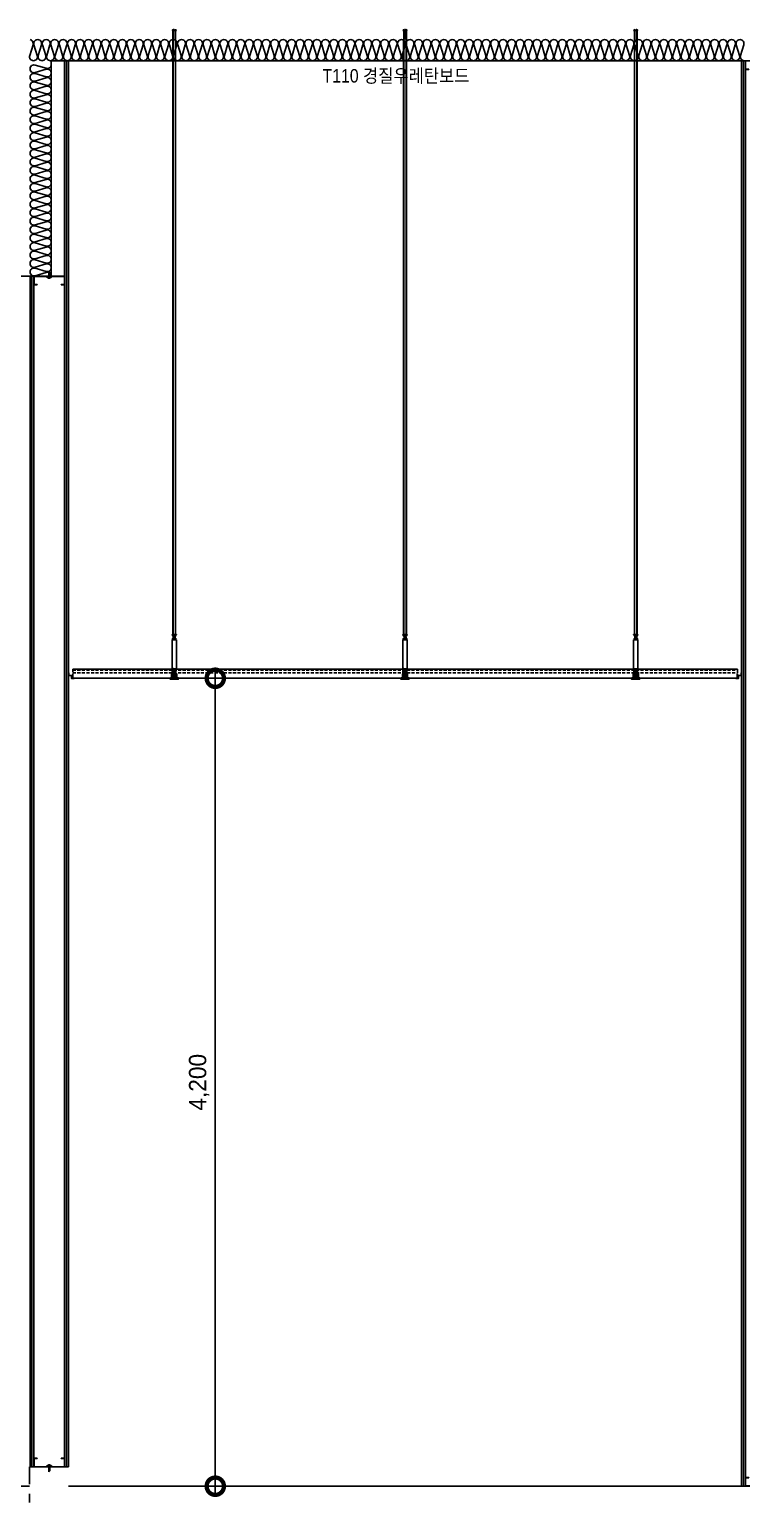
# Model space of a CAD drawing. Header units: millimetres. Extents: x 19868 to 801382, y -4805 to 85279.
# Drawn here: x 753785 to 757488, y 67094 to 74752 of the extents above; entities that cross this region are included whole.
import ezdxf
from ezdxf.enums import TextEntityAlignment as Align

# ---------------------------------------------------------------- set-up
doc = ezdxf.new("R2010")
doc.units = ezdxf.units.MM
doc.header["$LTSCALE"] = 250
for name, pattern in [('A2', [8, 2, -2, 2, -2]), ('CENTER', [50.8, 31.75, -6.35, 6.35, -6.35]), ('CENTER2', [28.575, 19.05, -3.175, 3.175, -3.175]), ('HID', [2.8, 1.8, -1]), ('HIDDEN', [9.525, 6.35, -3.175])]:
    doc.linetypes.add(name, pattern=pattern)
doc.layers.get('Defpoints').update_dxf_attribs({"color": 151})
for name, color, linetype in [('8입면선', 8, 'Continuous'), ('A-FIN', 6, 'Continuous'), ('A-WALL-D', 7, 'Continuous'), ('A-WP', 1, 'HID'), ('C-1', 252, 'Continuous'), ('C-HANGER', 8, 'Continuous'), ('C-HANGER-C', 8, 'Continuous'), ('C-sec', 252, 'Continuous'), ('C-STL4', 252, 'Continuous'), ('C-STL6', 8, 'Continuous'), ('C-T-BAR MAIN-', 252, 'Continuous'), ('C-삼성엔지니어링_CEILING', 252, 'Continuous'), ('C-압출', 252, 'Continuous'), ('GAGAM-DT', 7, 'Continuous'), ('ISL', 251, 'Continuous'), ('MO-S', 3, 'Continuous'), ('입면', 7, 'Continuous')]:
    doc.layers.add(name, color=color, linetype=linetype)
doc.layers.add('C-중심선', color=252, linetype='CENTER2', lineweight=20)
doc.layers.add('CK', color=221, linetype='Continuous', plot=False)
doc.layers.add('NOPLOT-단열', color=225, linetype='Continuous', plot=False)
doc.styles.add('Gdim', font='')
doc.styles.get('Gdim').set_extended_font_data('Dotum')
doc.dimstyles.new('Gdim50', dxfattribs={"dimscale": 30, "dimtxt": 3, "dimasz": 6, "dimexe": 1.5, "dimexo": 2, "dimgap": 1, "dimtad": 1, "dimdec": 0, "dimzin": 0, "dimdsep": 46, "dimlunit": 6, "dimtxsty": 'Gdim', "dimblk": 'DOTSMALL', "dimcen": 1.5, "dimdle": 1.5, "dimclrd": 256, "dimclre": 256, "dimclrt": 256, "dimazin": 0, "dimtfac": 1, "dimtdec": 0, "dimtix": 1, "dimtmove": 2, "dimatfit": 3, "dimldrblk": 'DOTSMALL', "dimfxl": 1.5, "dimtolj": 1, "dimtzin": 0, "dimlwd": -1, "dimlwe": -1, "dimarcsym": 1})

# ---------------------------------------------------------------- blocks, each defined once
blk = doc.blocks.new('usgh')
at = {"layer": 'C-STL4'}
blk.add_lwpolyline([(1763311, 329517), (1763311, 329599), (1763381, 329599), (1763381, 329517)], close=True, dxfattribs=at)
at = {"layer": 'C-압출', "color": 252, "linetype": 'Continuous', "lineweight": 40, "extrusion": (0, 0, -1)}
for p, q in [((1763325, 329522), (1763320, 329517)), ((1763325, 329599), (1763322, 329596)), ((1763322, 329596), (1763325, 329592)), ((1763325, 329592), (1763322, 329588)), ((1763322, 329588), (1763325, 329584)), ((1763325, 329584), (1763322, 329580)), ((1763322, 329580), (1763325, 329576)), ((1763325, 329576), (1763322, 329572)), ((1763322, 329572), (1763325, 329568)), ((1763325, 329568), (1763322, 329565)), ((1763322, 329565), (1763325, 329561)), ((1763325, 329561), (1763322, 329557)), ((1763322, 329557), (1763325, 329553)), ((1763325, 329553), (1763322, 329549)), ((1763322, 329549), (1763325, 329545)), ((1763325, 329545), (1763322, 329541)), ((1763322, 329541), (1763325, 329538)), ((1763325, 329538), (1763322, 329534)), ((1763322, 329534), (1763325, 329530)), ((1763325, 329530), (1763322, 329526)), ((1763322, 329526), (1763325, 329522)), ((1763363, 329517), (1763368, 329522)), ((1763364, 329596), (1763368, 329599)), ((1763368, 329592), (1763364, 329596)), ((1763364, 329588), (1763368, 329592)), ((1763368, 329584), (1763364, 329588)), ((1763364, 329580), (1763368, 329584)), ((1763368, 329576), (1763364, 329580)), ((1763364, 329572), (1763368, 329576)), ((1763368, 329568), (1763364, 329572)), ((1763364, 329565), (1763368, 329568)), ((1763368, 329561), (1763364, 329565)), ((1763364, 329557), (1763368, 329561)), ((1763368, 329553), (1763364, 329557)), ((1763364, 329549), (1763368, 329553)), ((1763368, 329545), (1763364, 329549)), ((1763364, 329541), (1763368, 329545)), ((1763368, 329538), (1763364, 329541)), ((1763364, 329534), (1763368, 329538)), ((1763368, 329530), (1763364, 329534)), ((1763364, 329526), (1763368, 329530)), ((1763368, 329522), (1763364, 329526))]:
    blk.add_line(p, q, dxfattribs=at)
at = {"layer": 'C-중심선'}
blk.add_line((1763346, 329623), (1763346, 329480), dxfattribs=at)
blk = doc.blocks.new('r6okghj')
at = {"layer": 'C-삼성엔지니어링_CEILING'}
for p, q in [((1770244, 316436), (1770234, 316431)), ((1770244, 316390), (1770234, 316396)), ((1770344, 316436), (1770244, 316436)), ((1770253, 316436), (1770264, 316431)), ((1770253, 316390), (1770264, 316396)), ((1770274, 316436), (1770264, 316431)), ((1770264, 316396), (1770264, 316431)), ((1770274, 316390), (1770264, 316396)), ((1770314, 316436), (1770324, 316431)), ((1770314, 316390), (1770324, 316396)), ((1770334, 316436), (1770324, 316431)), ((1770324, 316396), (1770324, 316431)), ((1770334, 316390), (1770324, 316396)), ((1770344, 316436), (1770354, 316431)), ((1770344, 316390), (1770354, 316396))]:
    blk.add_line(p, q, dxfattribs=at)
for points in [[(1770234, 316431), (1770234, 316396)], [(1770244, 316390), (1770344, 316390)], [(1770354, 316396), (1770354, 316431)]]:
    blk.add_lwpolyline(points, dxfattribs=at)
blk = doc.blocks.new('격자틀-1')
at = {"layer": 'C-HANGER'}
for p, q in [((-16.4, 230.4), (6.3, 230.4)), ((-16.4, 230.4), (-16.4, 228.9)), ((6.3, 230.4), (6.3, 228.9)), ((-16.4, 228.9), (6.3, 228.9))]:
    blk.add_line(p, q, dxfattribs=at)
at = {"layer": 'C-HANGER-C'}
for p, q in [((-16.1, 52.1), (-16.1, 202)), ((6, 202), (-16.1, 202)), ((6, 52.1), (6, 202)), ((6, 52.1), (-16.1, 52.1))]:
    blk.add_line(p, q, dxfattribs=at)
at = {"layer": 'C-STL6', "linetype": 'CENTER2', "ltscale": 20}
blk.add_line((-5, 52.7), (-5, -5), dxfattribs=at)
at = {"layer": 'C-T-BAR MAIN-'}
blk.add_lwpolyline([(-14.3, 41.1), (-14.3, 52.1), (4.2, 52.1), (4.2, 41.1), (2.2, 41.1), (2.2, 50.1), (-12.3, 50.1), (-12.3, 41.1), (-14.3, 41.1)], dxfattribs=at)
at = {"layer": 'C-삼성엔지니어링_CEILING'}
for p, q in [((-14, 202), (-14, 203.8)), ((-12.4, 210.8), (-13.9, 209.9)), ((-12.4, 203.8), (-13.9, 204.7)), ((2.3, 210.8), (-12.4, 210.8)), ((2.3, 203.8), (-12.4, 203.8)), ((-11.1, 210.8), (-9.5, 209.9)), ((-11.1, 203.8), (-9.5, 204.7)), ((-10.7, 220.3), (-2.2, 222)), ((-10.7, 220.3), (-9.9, 221.6)), ((-10.7, 218.1), (1, 220.5)), ((-10.7, 220.3), (-9.9, 219.4)), ((-10.7, 218.1), (-9.9, 219.4)), ((-10.7, 215.9), (1, 218.3)), ((-10.7, 218.1), (-9.9, 217.2)), ((-10.7, 215.9), (-9.9, 217.2)), ((-10.7, 213.7), (1, 216.1)), ((-10.7, 215.9), (-9.9, 215)), ((-10.7, 213.7), (-9.9, 215)), ((-10.7, 213.7), (-9.9, 212.8)), ((-10.4, 213.4), (-10.4, 210.8)), ((-10.3, 222), (-9.9, 221.6)), ((-9.9, 221.6), (-7.6, 222)), ((-9.9, 221.6), (-7.6, 222)), ((-9.9, 219.4), (-0.2, 221.3)), ((-9.9, 219.4), (-0.2, 221.3)), ((-9.9, 217.2), (-0.2, 219.1)), ((-9.9, 217.2), (-0.2, 219.1)), ((-9.9, 215), (-0.2, 216.9)), ((-9.9, 215), (-0.2, 216.9)), ((-9.9, 212.8), (-0.2, 214.7)), ((-9.9, 212.8), (-0.2, 214.7)), ((-8, 210.8), (-9.5, 209.9)), ((-9.5, 204.7), (-9.5, 209.9)), ((-8, 203.8), (-9.5, 204.7)), ((-2.1, 210.8), (-0.6, 209.9)), ((-2.1, 203.8), (-0.6, 204.7)), ((1, 210.8), (-0.6, 209.9)), ((-0.6, 204.7), (-0.6, 209.9)), ((1, 203.8), (-0.6, 204.7)), ((-0.2, 221.3), (0.4, 222)), ((-0.2, 221.3), (1, 220.5)), ((-0.2, 219.1), (1, 220.5)), ((-0.2, 219.1), (1, 218.3)), ((-0.2, 216.9), (1, 218.3)), ((-0.2, 216.9), (1, 216.1)), ((-0.2, 214.7), (1, 216.1)), ((0.3, 215.3), (0.3, 210.8)), ((0.3, 215.3), (0.3, 210.8)), ((2.3, 210.8), (3.8, 209.9)), ((2.3, 203.8), (3.8, 204.7)), ((3.9, 202), (3.9, 203.8))]:
    blk.add_line(p, q, dxfattribs=at)
for points in [[(3.9, 203.8), (-14, 203.8)], [(-13.9, 209.9), (-13.9, 204.7)], [(-12.4, 203.8), (2.3, 203.8)], [(3.8, 204.7), (3.8, 209.9)]]:
    blk.add_lwpolyline(points, dxfattribs=at)
at = {"layer": 'C-압출', "linetype": 'Continuous', "lineweight": 40, "extrusion": (0, 0, -1)}
for p, q in [((-25.1, 0.3), (-25.1, 2.2)), ((-24.8, 2.5), (-12.6, 2.5)), ((-10.1, 0), (-24.8, 0)), ((-12.3, 2.8), (-12.3, 28.3)), ((-10.1, 50), (-8.3, 50)), ((-9.8, 19.7), (-9.8, 18.9)), ((-9.8, 18.9), (-9.2, 18.3)), ((-9.2, 18.3), (-9.8, 17.6)), ((-9.8, 17.6), (-9.2, 17)), ((-9.2, 17), (-9.8, 16.4)), ((-9.8, 16.4), (-9.2, 15.8)), ((-9.2, 15.8), (-9.8, 15.1)), ((-9.8, 15.1), (-9.2, 14.5)), ((-9.2, 14.5), (-9.8, 13.9)), ((-9.8, 13.9), (-9.2, 13.2)), ((-9.2, 13.2), (-9.8, 12.6)), ((-9.8, 12.6), (-9.2, 12)), ((-9.2, 12), (-9.8, 11.4)), ((-9.8, 11.4), (-9.2, 10.8)), ((-9.2, 10.8), (-9.8, 10.1)), ((-9.8, 10.1), (-9.2, 9.5)), ((-9.2, 9.5), (-9.8, 8.9)), ((-9.8, 8.9), (-9.2, 8.2)), ((-9.2, 8.2), (-9.8, 7.6)), ((-9.8, 7.6), (-9.2, 7)), ((-9.2, 7), (-9.8, 6.4)), ((-9.8, 6.4), (-9.2, 5.8)), ((-9.2, 5.8), (-9.8, 5.1)), ((-9.8, 5.1), (-9.2, 4.5)), ((-9.2, 4.5), (-9.8, 3.9)), ((-9.8, 3.9), (-9.2, 3.2)), ((-9.2, 3.2), (-9.8, 2.6)), ((-9.8, 2.6), (-9.2, 2)), ((-9.2, 2), (-9.8, 1.4)), ((-9.8, 1.4), (-9.8, 0.6)), ((-9.8, 0.6), (-9.8, 0.3)), ((-0.6, 20), (-9.5, 20)), ((-8.1, 49.7), (-8.1, 49.5)), ((-2, 49), (-2, 49.7)), ((-1.7, 50), (0.1, 50)), ((-0.9, 17.6), (-0.3, 18.3)), ((-0.3, 17), (-0.9, 17.6)), ((-0.9, 16.4), (-0.3, 17)), ((-0.3, 15.8), (-0.9, 16.4)), ((-0.9, 15.1), (-0.3, 15.8)), ((-0.3, 14.5), (-0.9, 15.1)), ((-0.9, 13.9), (-0.3, 14.5)), ((-0.3, 13.2), (-0.9, 13.9)), ((-0.9, 12.6), (-0.3, 13.2)), ((-0.3, 12), (-0.9, 12.6)), ((-0.9, 11.4), (-0.3, 12)), ((-0.3, 10.8), (-0.9, 11.4)), ((-0.9, 10.1), (-0.3, 10.8)), ((-0.3, 9.5), (-0.9, 10.1)), ((-0.9, 8.9), (-0.3, 9.5)), ((-0.3, 8.2), (-0.9, 8.9)), ((-0.9, 7.6), (-0.3, 8.2)), ((-0.3, 7), (-0.9, 7.6)), ((-0.9, 6.4), (-0.3, 7)), ((-0.3, 5.8), (-0.9, 6.4)), ((-0.9, 5.1), (-0.3, 5.8)), ((-0.3, 4.5), (-0.9, 5.1)), ((-0.9, 3.9), (-0.3, 4.5)), ((-0.3, 3.2), (-0.9, 3.9)), ((-0.9, 2.6), (-0.3, 3.2)), ((-0.3, 2), (-0.9, 2.6)), ((-0.9, 1.4), (-0.3, 2)), ((-0.3, 0.8), (-0.9, 1.4)), ((-0.3, 18.3), (-0.3, 19.7)), ((-0.3, 0.3), (-0.3, 0.8)), ((14.7, 0), (0, 0)), ((2.2, 28.3), (2.2, 2.8)), ((2.5, 2.5), (14.7, 2.5)), ((14.9, 2.2), (14.9, 0.3))]:
    blk.add_line(p, q, dxfattribs=at)
at = {"layer": 'C-압출', "linetype": 'Continuous', "lineweight": 40}
for p, q in [((-12.3, 28.3), (-12.3, 49.7)), ((-12, 50), (-8.3, 50)), ((-9.3, 31.3), (-9.3, 44.7)), ((-9, 45), (-8.3, 45)), ((-9, 31), (-1.1, 31)), ((-8.1, 49.7), (-8.1, 45.3)), ((-2, 49.7), (-2, 45.3)), ((-1.7, 50), (1.9, 50)), ((-1.7, 45), (-1.1, 45)), ((-0.8, 31.3), (-0.8, 44.7)), ((2.2, 28.3), (2.2, 49.7))]:
    blk.add_line(p, q, dxfattribs=at)
at = {"layer": 'C-압출', "linetype": 'Continuous', "lineweight": 40, "extrusion": (0, 0, -1)}
for centre, start, end in [((24.8, 0.3), 270, 0), ((12.6, 2.8), 180, 270), ((10.1, 0.3), 180, 270), ((9.5, 19.7), 0, 90), ((8.3, 49.7), 90, 180), ((1.7, 49.7), 0, 90), ((0.6, 19.7), 90, 180), ((0, 0.3), 270, 0), ((-2.5, 2.8), 270, 0), ((-14.7, 2.2), 90, 180), ((-14.7, 0.3), 180, 270)]:
    blk.add_arc(centre, 0.3, start, end, dxfattribs=at)
at = {"layer": 'C-압출', "linetype": 'Continuous', "lineweight": 40}
for centre, start, end in [((-12, 49.7), 90, 180), ((-9, 44.7), 90, 180), ((-9, 31.3), 180, 270), ((-8.3, 49.7), 0, 90), ((-8.3, 45.3), 270, 0), ((-1.7, 45.3), 180, 270), ((-1.1, 44.7), 0, 90), ((-1.1, 31.3), 270, 0), ((1.9, 49.7), 0, 90)]:
    blk.add_arc(centre, 0.3, start, end, dxfattribs=at)
at = {"layer": 'C-압출'}
blk.add_arc((-1.7, 49.7), 0.3, 90, 180, dxfattribs=at)
at = {"layer": 'C-중심선', "linetype": 'CENTER', "lineweight": 5}
blk.add_line((-14.5, 25.5), (4.4, 25.5), dxfattribs=at)
at = {"layer": 'C-HANGER-C'}
for name, p, xscale, yscale, zscale in [('r6okghj', (-263370.1, -46847), 0.1487691112046762, 0.1487691112046762, 0.1487691112046762), ('usgh', (-176673.6, -32977.4), 0.1001893939418906, 0.1001893939418906, 0.1001893939418906)]:
    blk.add_blockref(name, p, dxfattribs=dict(at, xscale=xscale, yscale=yscale, zscale=zscale))
blk = doc.blocks.new('*U227')
at = {"layer": '8입면선', "color": 8}
for p, q in [((3316397.6, 471911.4), (3316397.6, 479321.4)), ((3316577.6, 471911.4), (3316577.6, 479321.4))]:
    blk.add_line(p, q, dxfattribs=at)
at = {"layer": 'A-WALL-D'}
for p, q in [((3316387.6, 479321.4), (3316387.6, 471911.4)), ((3316407.6, 479321.4), (3316387.6, 479321.4)), ((3316407.6, 471921.4), (3316407.6, 479321.4)), ((3316567.6, 471921.4), (3316567.6, 479321.4)), ((3316587.6, 479321.4), (3316567.6, 479321.4)), ((3316587.6, 479321.4), (3316587.6, 471911.4)), ((3316407.6, 471911.4), (3316387.6, 471911.4)), ((3316587.6, 471911.4), (3316567.6, 471911.4))]:
    blk.add_line(p, q, dxfattribs=at)
at = {"layer": 'CK', "linetype": 'Continuous'}
blk.add_line((3316472.9, 472011.4), (3316502.3, 472011.4), dxfattribs=at)
at = {"layer": 'GAGAM-DT', "color": 8}
for p, q in [((3316492.7, 479315.6), (3316482.8, 479315.6)), ((3316482.8, 479315.6), (3316482.8, 479312.1)), ((3316491.2, 479310.6), (3316484.3, 479310.6)), ((3316485.3, 479315.6), (3316485.3, 479347)), ((3316490.3, 479341.5), (3316485.3, 479347)), ((3316485.3, 479315.6), (3316485.3, 479310.6)), ((3316490.3, 479315.6), (3316490.3, 479341.5)), ((3316490.3, 479315.6), (3316490.3, 479310.6)), ((3316492.7, 479315.6), (3316492.7, 479312.1)), ((3316482.8, 471917.3), (3316482.8, 471920.7)), ((3316492.7, 471917.3), (3316482.8, 471917.3)), ((3316491.2, 471922.3), (3316484.3, 471922.3)), ((3316485.3, 471917.3), (3316485.3, 471922.3)), ((3316485.3, 471917.3), (3316485.3, 471885.8)), ((3316490.3, 471891.3), (3316485.3, 471885.8)), ((3316490.3, 471917.3), (3316490.3, 471922.3)), ((3316490.3, 471917.3), (3316490.3, 471891.3)), ((3316492.7, 471917.3), (3316492.7, 471920.7))]:
    blk.add_line(p, q, dxfattribs=at)
for centre, start, end in [((3316484.3, 479312.1), 180, 270), ((3316491.2, 479312.1), 270, 0), ((3316484.3, 471920.7), 90, 180), ((3316491.2, 471920.7), 0, 90)]:
    blk.add_arc(centre, 1.51, start, end, dxfattribs=at)
at = {"layer": '입면', "color": 6}
for p, q in [((3316407.6, 479276.4), (3316407.6, 479321.4)), ((3316407.6, 479321.4), (3316472.9, 479321.4)), ((3316472.4, 479320.2), (3316408.8, 479320.2)), ((3316408.8, 479320.2), (3316408.8, 479277.6)), ((3316477.4, 479314.4), (3316472.4, 479320.2)), ((3316472.9, 479321.4), (3316477.9, 479315.6)), ((3316497.8, 479314.4), (3316477.4, 479314.4)), ((3316477.9, 479315.6), (3316497.3, 479315.6)), ((3316497.3, 479315.6), (3316502.3, 479321.4)), ((3316502.8, 479320.2), (3316497.8, 479314.4)), ((3316502.3, 479321.4), (3316567.6, 479321.4)), ((3316566.4, 479320.2), (3316502.8, 479320.2)), ((3316566.4, 479277.6), (3316566.4, 479320.2)), ((3316567.6, 479321.4), (3316567.6, 479276.4)), ((3316425.4, 479276.4), (3316407.6, 479276.4)), ((3316408.8, 479277.6), (3316425.4, 479277.6)), ((3316425.4, 479277.6), (3316425.4, 479276.4)), ((3316549.8, 479276.4), (3316549.8, 479277.6)), ((3316549.8, 479277.6), (3316566.4, 479277.6)), ((3316567.6, 479276.4), (3316549.8, 479276.4)), ((3316425.4, 471956.4), (3316407.6, 471956.4)), ((3316407.6, 471956.4), (3316407.6, 471911.4)), ((3316408.8, 471912.6), (3316408.8, 471955.2)), ((3316408.8, 471955.2), (3316425.4, 471955.2)), ((3316425.4, 471955.2), (3316425.4, 471956.4)), ((3316567.6, 471956.4), (3316549.8, 471956.4)), ((3316549.8, 471956.4), (3316549.8, 471955.2)), ((3316549.8, 471955.2), (3316566.4, 471955.2)), ((3316566.4, 471955.2), (3316566.4, 471912.6)), ((3316567.6, 471911.4), (3316567.6, 471956.4)), ((3316407.6, 471911.4), (3316472.9, 471911.4)), ((3316472.4, 471912.6), (3316408.8, 471912.6)), ((3316477.4, 471918.5), (3316472.4, 471912.6)), ((3316472.9, 471911.4), (3316477.9, 471917.3)), ((3316497.8, 471918.5), (3316477.4, 471918.5)), ((3316477.9, 471917.3), (3316497.3, 471917.3)), ((3316497.3, 471917.3), (3316502.3, 471911.4)), ((3316502.8, 471912.6), (3316497.8, 471918.5)), ((3316502.3, 471911.4), (3316567.6, 471911.4)), ((3316566.4, 471912.6), (3316502.8, 471912.6))]:
    blk.add_line(p, q, dxfattribs=at)
blk = doc.blocks.new('_DotSmall')
at = {"color": 0, "linetype": 'ByBlock', "const_width": 0.5}
blk.add_lwpolyline([(-0.0625, 0, 1), (0.0625, 0, 1)], format="xyb", close=True, dxfattribs=at)
blk = doc.blocks.new('*D173')
at = {"layer": 'CK', "transparency": 16777216}
for p, q in [((754378.9, 71378.9), (754796.6, 71378.9)), ((754751.6, 67133.9), (754751.6, 71423.9)), ((754378.9, 67178.9), (754796.6, 67178.9))]:
    blk.add_line(p, q, dxfattribs=at)
at = {"layer": 'Defpoints', "color": 0, "transparency": 16777216}
for p in [(754318.9, 71378.9), (754751.6, 71378.9), (754318.9, 67178.9)]:
    blk.add_point(p, dxfattribs=at)
at = {"layer": 'CK', "transparency": 16777216, "xscale": 180, "yscale": 180, "zscale": 180}
for p, rotation in [((754751.6, 71378.9), 90), ((754751.6, 67178.9), 270)]:
    blk.add_blockref('_DotSmall', p, dxfattribs=dict(at, rotation=rotation))
at = {"layer": 'CK', "transparency": 16777216, "insert": (754667.9, 69278.9), "char_height": 90, "attachment_point": 5, "rotation": 90, "style": 'Gdim'}
blk.add_mtext('\\A1;4,200', dxfattribs=at)

msp = doc.modelspace()

# ---------------------------------------------------------------- linework, layer by layer
at = {"layer": '8입면선', "color": 8}
for p, q in [((753978.2, 67278.9), (753978.2, 74588.9)), ((753798.2, 67278.9), (753798.2, 73468.9))]:
    msp.add_line(p, q, dxfattribs=at)
at = {"layer": 'A-FIN'}
for p, q in [((748741.2, 67178.9), (753785.2, 67178.9)), ((753988.2, 67178.9), (784788.2, 67178.9))]:
    msp.add_line(p, q, dxfattribs=at)
at = {"layer": 'A-WALL-D'}
for p, q in [((753968.2, 67288.9), (753968.2, 74588.9)), ((753988.2, 74588.9), (753968.2, 74588.9)), ((753988.2, 74588.9), (753988.2, 67278.9)), ((753788.2, 73468.9), (753788.2, 67278.9)), ((753808.2, 73468.9), (753788.2, 73468.9)), ((753808.2, 67288.9), (753808.2, 73468.9)), ((753808.2, 67278.9), (753788.2, 67278.9)), ((753988.2, 67278.9), (753968.2, 67278.9))]:
    msp.add_line(p, q, dxfattribs=at)
at = {"layer": 'A-WP', "linetype": 'HID', "ltscale": 0.2}
msp.add_lwpolyline([(753788.2, 67278.9), (753785.2, 67278.9), (753785.2, 67094.1)], dxfattribs=at)
at = {"layer": 'C-1', "linetype": 'A2'}
for p, q in [((754529.6, 74746.1), (754528.5, 74748.9)), ((754534.7, 74751.2), (754529, 74750)), ((754533.4, 74741.7), (754529.1, 74751.5)), ((754529.6, 74746.1), (754530.5, 74746.4)), ((754530.3, 74744.4), (754531.1, 74744.7)), ((754531.3, 74741.7), (754530.3, 74744.4)), ((754531.1, 74744.7), (754530.5, 74746.4)), ((754531.3, 74698.9), (754531.3, 74741.7)), ((754533.4, 74698.9), (754533.4, 74741.7)), ((754538.2, 74742.5), (754535.6, 74750.7)), ((754538.2, 74742.5), (754540.8, 74750.7)), ((754547.4, 74750), (754541.8, 74751.2)), ((754543.1, 74741.7), (754547.3, 74751.5)), ((754543.1, 74741.7), (754543.1, 74698.9)), ((754545.1, 74741.7), (754546.2, 74744.4)), ((754545.1, 74741.7), (754545.1, 74698.9)), ((754545.3, 74744.7), (754545.9, 74746.4)), ((754546.2, 74744.4), (754545.3, 74744.7)), ((754546.8, 74746.1), (754545.9, 74746.4)), ((754546.8, 74746.1), (754548, 74748.9)), ((755729.6, 74746.1), (755728.5, 74748.9)), ((755734.7, 74751.2), (755729, 74750)), ((755733.4, 74741.7), (755729.1, 74751.5)), ((755729.6, 74746.1), (755730.5, 74746.4)), ((755730.3, 74744.4), (755731.1, 74744.7)), ((755731.3, 74741.7), (755730.3, 74744.4)), ((755731.1, 74744.7), (755730.5, 74746.4)), ((755731.3, 74698.9), (755731.3, 74741.7)), ((755733.4, 74698.9), (755733.4, 74741.7)), ((755738.2, 74742.5), (755735.6, 74750.7)), ((755738.2, 74742.5), (755740.8, 74750.7)), ((755747.4, 74750), (755741.8, 74751.2)), ((755743.1, 74741.7), (755747.3, 74751.5)), ((755743.1, 74741.7), (755743.1, 74698.9)), ((755745.1, 74741.7), (755746.2, 74744.4)), ((755745.1, 74741.7), (755745.1, 74698.9)), ((755745.3, 74744.7), (755745.9, 74746.4)), ((755746.2, 74744.4), (755745.3, 74744.7)), ((755746.8, 74746.1), (755745.9, 74746.4)), ((755746.8, 74746.1), (755748, 74748.9)), ((756929.6, 74746.1), (756928.5, 74748.9)), ((756934.7, 74751.2), (756929, 74750)), ((756933.4, 74741.7), (756929.1, 74751.5)), ((756929.6, 74746.1), (756930.5, 74746.4)), ((756930.3, 74744.4), (756931.1, 74744.7)), ((756931.3, 74741.7), (756930.3, 74744.4)), ((756931.1, 74744.7), (756930.5, 74746.4)), ((756931.3, 74698.9), (756931.3, 74741.7)), ((756933.4, 74698.9), (756933.4, 74741.7)), ((756938.2, 74742.5), (756935.6, 74750.7)), ((756938.2, 74742.5), (756940.8, 74750.7)), ((756947.4, 74750), (756941.8, 74751.2)), ((756943.1, 74741.7), (756947.3, 74751.5)), ((756943.1, 74741.7), (756943.1, 74698.9)), ((756945.1, 74741.7), (756946.2, 74744.4)), ((756945.1, 74741.7), (756945.1, 74698.9)), ((756945.3, 74744.7), (756945.9, 74746.4)), ((756946.2, 74744.4), (756945.3, 74744.7)), ((756946.8, 74746.1), (756945.9, 74746.4)), ((756946.8, 74746.1), (756948, 74748.9))]:
    msp.add_line(p, q, dxfattribs=at)
for centre, start, end in [((754529.2, 74749.2), 102.52881, 201.80141), ((754534.8, 74750.4), 17.65012, 102.52881), ((754541.6, 74750.4), 77.47119, 162.34988), ((754547.2, 74749.2), 338.19859, 77.47119), ((755729.2, 74749.2), 102.52881, 201.80141), ((755734.8, 74750.4), 17.65012, 102.52881), ((755741.6, 74750.4), 77.47119, 162.34988), ((755747.2, 74749.2), 338.19859, 77.47119), ((756929.2, 74749.2), 102.52881, 201.80141), ((756934.8, 74750.4), 17.65012, 102.52881), ((756941.6, 74750.4), 77.47119, 162.34988), ((756947.2, 74749.2), 338.19859, 77.47119)]:
    msp.add_arc(centre, 0.808, start, end, dxfattribs=at)
at = {"layer": 'C-HANGER'}
for p, q in [((754531.1, 71606.9), (754531.1, 74698.9)), ((754532, 71606.9), (754532, 74698.9)), ((754544.5, 71606.9), (754544.5, 74698.9)), ((754545.4, 71606.9), (754545.4, 74698.9)), ((755731.1, 71606.9), (755731.1, 74698.9)), ((755732, 71606.9), (755732, 74698.9)), ((755744.5, 71606.9), (755744.5, 74698.9)), ((755745.4, 71606.9), (755745.4, 74698.9)), ((756931.1, 71606.9), (756931.1, 74698.9)), ((756932, 71606.9), (756932, 74698.9)), ((756944.5, 71606.9), (756944.5, 74698.9)), ((756945.4, 71606.9), (756945.4, 74698.9))]:
    msp.add_line(p, q, dxfattribs=at)
at = {"layer": 'C-sec'}
for points in [[(754011.1, 71379.7), (754524.3, 71379.7, 0.361786), (754524.5, 71380), (754524.5, 71401.7), (754525.2, 71401.7), (754525.2, 71379.2, -0.414214), (754524.9, 71378.9), (754010.5, 71378.9, -0.414214), (754010.2, 71379.2), (754010.2, 71401.7), (754010.9, 71401.7), (754010.9, 71380, 0.414214), (754011.2, 71379.7)], [(754552.2, 71379.7), (755724.3, 71379.7, 0.361786), (755724.5, 71380), (755724.5, 71401.7), (755725.2, 71401.7), (755725.2, 71379.2, -0.414214), (755724.9, 71378.9), (754551.5, 71378.9, -0.414214), (754551.2, 71379.2), (754551.2, 71401.7), (754551.9, 71401.7), (754551.9, 71380, 0.414214), (754552.2, 71379.7)], [(755752.2, 71379.7), (756924.3, 71379.7, 0.361786), (756924.5, 71380), (756924.5, 71401.7), (756925.2, 71401.7), (756925.2, 71379.2, -0.414214), (756924.9, 71378.9), (755751.5, 71378.9, -0.414214), (755751.2, 71379.2), (755751.2, 71401.7), (755751.9, 71401.7), (755751.9, 71380, 0.414214), (755752.2, 71379.7)], [(756952.2, 71379.7), (757465.4, 71379.7, 0.361786), (757465.6, 71380), (757465.6, 71401.7), (757466.3, 71401.7), (757466.3, 71379.2, -0.414214), (757466, 71378.9), (756951.5, 71378.9, -0.414214), (756951.2, 71379.2), (756951.2, 71401.7), (756951.9, 71401.7), (756951.9, 71380, 0.414214), (756952.2, 71379.7)]]:
    msp.add_lwpolyline(points, format="xyb", dxfattribs=at)
at = {"layer": 'C-STL6'}
for p, q in [((754010.2, 71426.4), (757466.3, 71426.4)), ((757466.3, 71426.4), (757466.3, 71407.5))]:
    msp.add_line(p, q, dxfattribs=at)
at = {"layer": 'C-STL6', "linetype": 'HIDDEN', "ltscale": 0.01}
for p, q in [((754010.2, 71426.4), (754010.2, 71407.5)), ((754010.2, 71421.5), (757466.3, 71421.5)), ((754010.2, 71407.5), (757466.3, 71407.5))]:
    msp.add_line(p, q, dxfattribs=at)
at = {"layer": 'CK', "linetype": 'Continuous'}
msp.add_line((753873.5, 67278.9), (753902.9, 67278.9), dxfattribs=at)
at = {"layer": 'GAGAM-DT', "color": 8}
for p, q in [((753893.3, 73463.1), (753883.4, 73463.1)), ((753883.4, 73463.1), (753883.4, 73459.6)), ((753891.8, 73458.1), (753884.9, 73458.1)), ((753885.9, 73463.1), (753885.9, 73494.5)), ((753890.9, 73489), (753885.9, 73494.5)), ((753885.9, 73463.1), (753885.9, 73458.1)), ((753890.9, 73463.1), (753890.9, 73489)), ((753890.9, 73463.1), (753890.9, 73458.1)), ((753893.3, 73463.1), (753893.3, 73459.6)), ((753883.4, 67284.8), (753883.4, 67288.2)), ((753893.3, 67284.8), (753883.4, 67284.8)), ((753891.8, 67289.8), (753884.9, 67289.8)), ((753885.9, 67284.8), (753885.9, 67289.8)), ((753885.9, 67284.8), (753885.9, 67253.3)), ((753890.9, 67258.9), (753885.9, 67253.3)), ((753890.9, 67284.8), (753890.9, 67289.8)), ((753890.9, 67284.8), (753890.9, 67258.9)), ((753893.3, 67284.8), (753893.3, 67288.2))]:
    msp.add_line(p, q, dxfattribs=at)
for centre, start, end in [((753884.9, 73459.6), 180, 270), ((753891.8, 73459.6), 270, 0), ((753884.9, 67288.2), 90, 180), ((753891.8, 67288.2), 0, 90)]:
    msp.add_arc(centre, 1.51, start, end, dxfattribs=at)
at = {"layer": 'ISL'}
for points in [[(753788.2, 74698.5, -0.44842), (753803.7, 74672.3), (753786.8, 74615.6, 0.509267), (753806.2, 74588.9, 0.509267), (753825.7, 74615.6), (753808.8, 74672.3, -1.372593), (753847.7, 74672.3), (753830.8, 74615.6, 0.509267), (753850.2, 74588.9, 0.509267), (753869.7, 74615.6), (753852.8, 74672.3, -1.372593), (753891.7, 74672.3), (753874.8, 74615.6, 0.509267), (753894.2, 74588.9, 0.509267), (753913.7, 74615.6), (753896.8, 74672.3, -1.372593), (753935.7, 74672.3), (753918.8, 74615.6, 0.509267), (753938.2, 74588.9, 0.509267), (753957.7, 74615.6), (753940.8, 74672.3, -1.372593), (753979.7, 74672.3), (753962.8, 74615.6, 0.509267), (753982.2, 74588.9, 0.509267), (754001.7, 74615.6), (753984.8, 74672.3, -1.372593), (754023.7, 74672.3), (754006.8, 74615.6, 0.509267), (754026.2, 74588.9, 0.509267), (754045.7, 74615.6), (754028.8, 74672.3, -1.372593), (754067.7, 74672.3), (754050.8, 74615.6, 0.509267), (754070.2, 74588.9, 0.509267), (754089.7, 74615.6), (754072.8, 74672.3, -1.372593), (754111.7, 74672.3), (754094.8, 74615.6, 0.509267), (754114.2, 74588.9, 0.509267), (754133.7, 74615.6), (754116.8, 74672.3, -1.372593), (754155.7, 74672.3), (754138.8, 74615.6, 0.509267), (754158.2, 74588.9, 0.509267), (754177.7, 74615.6), (754160.8, 74672.3, -1.372593), (754199.7, 74672.3), (754182.8, 74615.6, 0.509267), (754202.2, 74588.9, 0.509267), (754221.7, 74615.6), (754204.8, 74672.3, -1.372593), (754243.7, 74672.3), (754226.8, 74615.6, 0.509267), (754246.2, 74588.9, 0.509267), (754265.7, 74615.6), (754248.8, 74672.3, -1.372593), (754287.7, 74672.3), (754270.8, 74615.6, 0.509267), (754290.2, 74588.9, 0.509267), (754309.7, 74615.6), (754292.8, 74672.3, -1.372593), (754331.7, 74672.3), (754314.8, 74615.6, 0.509267), (754334.2, 74588.9, 0.509267), (754353.7, 74615.6), (754336.8, 74672.3, -1.372593), (754375.7, 74672.3), (754358.8, 74615.6, 0.509267), (754378.2, 74588.9, 0.509267), (754397.7, 74615.6), (754380.8, 74672.3, -1.372593), (754419.7, 74672.3), (754402.8, 74615.6, 0.509267), (754422.2, 74588.9, 0.509267), (754441.7, 74615.6), (754424.8, 74672.3, -1.372593), (754463.7, 74672.3), (754446.8, 74615.6, 0.509267), (754466.2, 74588.9, 0.509267), (754485.7, 74615.6), (754468.8, 74672.3, -1.372593), (754507.7, 74672.3), (754490.8, 74615.6, 0.509267), (754510.2, 74588.9, 0.509267), (754529.7, 74615.6), (754512.8, 74672.3, -1.372593), (754551.7, 74672.3), (754534.8, 74615.6, 0.509267), (754554.2, 74588.9, 0.509267), (754573.7, 74615.6), (754556.8, 74672.3, -1.372593), (754595.7, 74672.3), (754578.8, 74615.6, 0.509267), (754598.2, 74588.9, 0.509267), (754617.7, 74615.6), (754600.8, 74672.3, -1.372593), (754639.7, 74672.3), (754622.8, 74615.6, 0.509267), (754642.2, 74588.9, 0.509267), (754661.7, 74615.6), (754644.8, 74672.3, -1.372593), (754683.7, 74672.3), (754666.8, 74615.6, 0.509267), (754686.2, 74588.9, 0.509267), (754705.7, 74615.6), (754688.8, 74672.3, -1.372593), (754727.7, 74672.3), (754710.8, 74615.6, 0.509267), (754730.2, 74588.9, 0.509267), (754749.7, 74615.6), (754732.8, 74672.3, -1.372593), (754771.7, 74672.3), (754754.8, 74615.6, 0.509267), (754774.2, 74588.9, 0.509267), (754793.7, 74615.6), (754776.8, 74672.3, -1.372593), (754815.7, 74672.3), (754798.8, 74615.6, 0.509267), (754818.2, 74588.9, 0.509267), (754837.7, 74615.6), (754820.8, 74672.3, -1.372593), (754859.7, 74672.3), (754842.8, 74615.6, 0.509267), (754862.2, 74588.9, 0.509267), (754881.7, 74615.6), (754864.8, 74672.3, -1.372593), (754903.7, 74672.3), (754886.8, 74615.6, 0.509267), (754906.2, 74588.9, 0.509267), (754925.7, 74615.6), (754908.8, 74672.3, -1.372593), (754947.7, 74672.3), (754930.8, 74615.6, 0.509267), (754950.2, 74588.9, 0.509267), (754969.7, 74615.6), (754952.8, 74672.3, -1.372593), (754991.7, 74672.3), (754974.8, 74615.6, 0.509267), (754994.2, 74588.9, 0.509267), (755013.7, 74615.6), (754996.8, 74672.3, -1.372593), (755035.7, 74672.3), (755018.8, 74615.6, 0.509267), (755038.2, 74588.9, 0.509267), (755057.7, 74615.6), (755040.8, 74672.3, -1.372593), (755079.7, 74672.3), (755062.8, 74615.6, 0.509267), (755082.2, 74588.9, 0.509267), (755101.7, 74615.6), (755084.8, 74672.3, -1.372593), (755123.7, 74672.3), (755106.8, 74615.6, 0.509267), (755126.2, 74588.9, 0.509267), (755145.7, 74615.6), (755128.8, 74672.3, -1.372593), (755167.7, 74672.3), (755150.8, 74615.6, 0.509267), (755170.2, 74588.9, 0.509267), (755189.7, 74615.6), (755172.8, 74672.3, -1.372593), (755211.7, 74672.3), (755194.8, 74615.6, 0.509267), (755214.2, 74588.9, 0.509267), (755233.7, 74615.6), (755216.8, 74672.3, -1.372593), (755255.7, 74672.3), (755238.8, 74615.6, 0.509267), (755258.2, 74588.9, 0.509267), (755277.7, 74615.6), (755260.8, 74672.3, -1.372593), (755299.7, 74672.3), (755282.8, 74615.6, 0.509267), (755302.2, 74588.9, 0.509267), (755321.7, 74615.6), (755304.8, 74672.3, -1.372593), (755343.7, 74672.3), (755326.8, 74615.6, 0.509267), (755346.2, 74588.9, 0.509267), (755365.7, 74615.6), (755348.8, 74672.3, -1.372593), (755387.7, 74672.3), (755370.8, 74615.6, 0.509267), (755390.2, 74588.9, 0.509267), (755409.7, 74615.6), (755392.8, 74672.3, -1.372593), (755431.7, 74672.3), (755414.8, 74615.6, 0.509267), (755434.2, 74588.9, 0.509267), (755453.7, 74615.6), (755436.8, 74672.3, -1.372593), (755475.7, 74672.3), (755458.8, 74615.6, 0.509267), (755478.2, 74588.9, 0.509267), (755497.7, 74615.6), (755480.8, 74672.3, -1.372593), (755519.7, 74672.3), (755502.8, 74615.6, 0.509267), (755522.2, 74588.9, 0.509267), (755541.7, 74615.6), (755524.8, 74672.3, -1.372593), (755563.7, 74672.3), (755546.8, 74615.6, 0.509267), (755566.2, 74588.9, 0.509267), (755585.7, 74615.6), (755568.8, 74672.3, -1.372593), (755607.7, 74672.3), (755590.8, 74615.6, 0.509267), (755610.2, 74588.9, 0.509267), (755629.7, 74615.6), (755612.8, 74672.3, -1.372593), (755651.7, 74672.3), (755634.8, 74615.6, 0.509267), (755654.2, 74588.9, 0.509267), (755673.7, 74615.6), (755656.8, 74672.3, -1.372593), (755695.7, 74672.3), (755678.8, 74615.6, 0.509267), (755698.2, 74588.9, 0.509267), (755717.7, 74615.6), (755700.8, 74672.3, -1.372593), (755739.7, 74672.3), (755722.8, 74615.6, 0.509267), (755742.2, 74588.9, 0.509267), (755761.7, 74615.6), (755744.8, 74672.3, -1.372593), (755783.7, 74672.3), (755766.8, 74615.6, 0.509267), (755786.2, 74588.9, 0.509267), (755805.7, 74615.6), (755788.8, 74672.3, -1.372593), (755827.7, 74672.3), (755810.8, 74615.6, 0.509267), (755830.2, 74588.9, 0.509267), (755849.7, 74615.6), (755832.8, 74672.3, -1.372593), (755871.7, 74672.3), (755854.8, 74615.6, 0.509267), (755874.2, 74588.9, 0.509267), (755893.7, 74615.6), (755876.8, 74672.3, -1.372593), (755915.7, 74672.3), (755898.8, 74615.6, 0.509267), (755918.2, 74588.9, 0.509267), (755937.7, 74615.6), (755920.8, 74672.3, -1.372593), (755959.7, 74672.3), (755942.8, 74615.6, 0.509267), (755962.2, 74588.9, 0.509267), (755981.7, 74615.6), (755964.8, 74672.3, -1.372593), (756003.7, 74672.3), (755986.8, 74615.6, 0.509267), (756006.2, 74588.9, 0.509267), (756025.7, 74615.6), (756008.8, 74672.3, -1.372593), (756047.7, 74672.3), (756030.8, 74615.6, 0.509267), (756050.2, 74588.9, 0.509267), (756069.7, 74615.6), (756052.8, 74672.3, -1.372593), (756091.7, 74672.3), (756074.8, 74615.6, 0.509267), (756094.2, 74588.9, 0.509267), (756113.7, 74615.6), (756096.8, 74672.3, -1.372593), (756135.7, 74672.3), (756118.8, 74615.6, 0.509267), (756138.2, 74588.9, 0.509267), (756157.7, 74615.6), (756140.8, 74672.3, -1.372593), (756179.7, 74672.3), (756162.8, 74615.6, 0.509267), (756182.2, 74588.9, 0.509267), (756201.7, 74615.6), (756184.8, 74672.3, -1.372593), (756223.7, 74672.3), (756206.8, 74615.6, 0.509267), (756226.2, 74588.9, 0.509267), (756245.7, 74615.6), (756228.8, 74672.3, -1.372593), (756267.7, 74672.3), (756250.8, 74615.6, 0.509267), (756270.2, 74588.9, 0.509267), (756289.7, 74615.6), (756272.8, 74672.3, -1.372593), (756311.7, 74672.3), (756294.8, 74615.6, 0.509267), (756314.2, 74588.9, 0.509267), (756333.7, 74615.6), (756316.8, 74672.3, -1.372593), (756355.7, 74672.3), (756338.8, 74615.6, 0.509267), (756358.2, 74588.9, 0.509267), (756377.7, 74615.6), (756360.8, 74672.3, -1.372593), (756399.7, 74672.3), (756382.8, 74615.6, 0.509267), (756402.2, 74588.9, 0.509267), (756421.7, 74615.6), (756404.8, 74672.3, -1.372593), (756443.7, 74672.3), (756426.8, 74615.6, 0.509267), (756446.2, 74588.9, 0.509267), (756465.7, 74615.6), (756448.8, 74672.3, -1.372593), (756487.7, 74672.3), (756470.8, 74615.6, 0.509267), (756490.2, 74588.9, 0.509267), (756509.7, 74615.6), (756492.8, 74672.3, -1.372593), (756531.7, 74672.3), (756514.8, 74615.6, 0.509267), (756534.2, 74588.9, 0.509267), (756553.7, 74615.6), (756536.8, 74672.3, -1.372593), (756575.7, 74672.3), (756558.8, 74615.6, 0.509267), (756578.2, 74588.9, 0.509267), (756597.7, 74615.6), (756580.8, 74672.3, -1.372593), (756619.7, 74672.3), (756602.8, 74615.6, 0.509267), (756622.2, 74588.9, 0.509267), (756641.7, 74615.6), (756624.8, 74672.3, -1.372593), (756663.7, 74672.3), (756646.8, 74615.6, 0.509267), (756666.2, 74588.9, 0.509267), (756685.7, 74615.6), (756668.8, 74672.3, -1.372593), (756707.7, 74672.3), (756690.8, 74615.6, 0.509267), (756710.2, 74588.9, 0.509267), (756729.7, 74615.6), (756712.8, 74672.3, -1.372593), (756751.7, 74672.3), (756734.8, 74615.6, 0.509267), (756754.2, 74588.9, 0.509267), (756773.7, 74615.6), (756756.8, 74672.3, -1.372593), (756795.7, 74672.3), (756778.8, 74615.6, 0.509267), (756798.2, 74588.9, 0.509267), (756817.7, 74615.6), (756800.8, 74672.3, -1.372593), (756839.7, 74672.3), (756822.8, 74615.6, 0.509267), (756842.2, 74588.9, 0.509267), (756861.7, 74615.6), (756844.8, 74672.3, -1.372593), (756883.7, 74672.3), (756866.8, 74615.6, 0.509267), (756886.2, 74588.9, 0.509267), (756905.7, 74615.6), (756888.8, 74672.3, -1.372593), (756927.7, 74672.3), (756910.8, 74615.6, 0.509267), (756930.2, 74588.9, 0.509267), (756949.7, 74615.6), (756932.8, 74672.3, -1.372593), (756971.7, 74672.3), (756954.8, 74615.6, 0.509267), (756974.2, 74588.9, 0.509267), (756993.7, 74615.6), (756976.8, 74672.3, -1.372593), (757015.7, 74672.3), (756998.8, 74615.6, 0.509267), (757018.2, 74588.9, 0.509267), (757037.7, 74615.6), (757020.8, 74672.3, -1.372593), (757059.7, 74672.3), (757042.8, 74615.6, 0.509267), (757062.2, 74588.9, 0.509267), (757081.7, 74615.6), (757064.8, 74672.3, -1.372593), (757103.7, 74672.3), (757086.8, 74615.6, 0.509267), (757106.2, 74588.9, 0.509267), (757125.7, 74615.6), (757108.8, 74672.3, -1.372593), (757147.7, 74672.3), (757130.8, 74615.6, 0.509267), (757150.2, 74588.9, 0.509267), (757169.7, 74615.6), (757152.8, 74672.3, -1.372593), (757191.7, 74672.3), (757174.8, 74615.6, 0.509267), (757194.2, 74588.9, 0.509267), (757213.7, 74615.6), (757196.8, 74672.3, -1.372593), (757235.7, 74672.3), (757218.8, 74615.6, 0.509267), (757238.2, 74588.9, 0.509267), (757257.7, 74615.6), (757240.8, 74672.3, -1.372593), (757279.7, 74672.3), (757262.8, 74615.6, 0.509267), (757282.2, 74588.9, 0.509267), (757301.7, 74615.6), (757284.8, 74672.3, -1.372593), (757323.7, 74672.3), (757306.8, 74615.6, 0.509267), (757326.2, 74588.9, 0.509267), (757345.7, 74615.6), (757328.8, 74672.3, -1.372593), (757367.7, 74672.3), (757350.8, 74615.6, 0.509267), (757370.2, 74588.9, 0.509267), (757389.7, 74615.6), (757372.8, 74672.3, -1.372593), (757411.7, 74672.3), (757394.8, 74615.6, 0.509267), (757414.2, 74588.9, 0.509267), (757433.7, 74615.6), (757416.8, 74672.3, -1.372593), (757455.7, 74672.3), (757438.8, 74615.6, 0.509267), (757458.2, 74588.9, 0.509267), (757477.7, 74615.6), (757460.8, 74672.3, -1.372593), (757499.7, 74672.3), (757482.8, 74615.6, 0.509267), (757502.2, 74588.9, 0.509267)], [(753898.2, 73469, 0.509267), (753871.5, 73488.4), (753814.9, 73471.5, -1.372593), (753814.9, 73510.4), (753871.5, 73493.5, 0.509267), (753898.2, 73513, 0.509267), (753871.5, 73532.4), (753814.9, 73515.5, -1.372593), (753814.9, 73554.4), (753871.5, 73537.5, 0.509267), (753898.2, 73557, 0.509267), (753871.5, 73576.4), (753814.9, 73559.5, -1.372593), (753814.9, 73598.4), (753871.5, 73581.5, 0.509267), (753898.2, 73601, 0.509267), (753871.5, 73620.4), (753814.9, 73603.5, -1.372593), (753814.9, 73642.4), (753871.5, 73625.5, 0.509267), (753898.2, 73645, 0.509267), (753871.5, 73664.4), (753814.9, 73647.5, -1.372593), (753814.9, 73686.4), (753871.5, 73669.5, 0.509267), (753898.2, 73689, 0.509267), (753871.5, 73708.4), (753814.9, 73691.5, -1.372593), (753814.9, 73730.4), (753871.5, 73713.5, 0.509267), (753898.2, 73733, 0.509267), (753871.5, 73752.4), (753814.9, 73735.5, -1.372593), (753814.9, 73774.4), (753871.5, 73757.5, 0.509267), (753898.2, 73777, 0.509267), (753871.5, 73796.4), (753814.9, 73779.5, -1.372593), (753814.9, 73818.4), (753871.5, 73801.5, 0.509267), (753898.2, 73821, 0.509267), (753871.5, 73840.4), (753814.9, 73823.5, -1.372593), (753814.9, 73862.4), (753871.5, 73845.5, 0.509267), (753898.2, 73865, 0.509267), (753871.5, 73884.4), (753814.9, 73867.5, -1.372593), (753814.9, 73906.4), (753871.5, 73889.5, 0.509267), (753898.2, 73909, 0.509267), (753871.5, 73928.4), (753814.9, 73911.5, -1.372593), (753814.9, 73950.4), (753871.5, 73933.5, 0.509267), (753898.2, 73953, 0.509267), (753871.5, 73972.4), (753814.9, 73955.5, -1.372593), (753814.9, 73994.4), (753871.5, 73977.5, 0.509267), (753898.2, 73997, 0.509267), (753871.5, 74016.4), (753814.9, 73999.5, -1.372593), (753814.9, 74038.4), (753871.5, 74021.5, 0.509267), (753898.2, 74041, 0.509267), (753871.5, 74060.4), (753814.9, 74043.5, -1.372593), (753814.9, 74082.4), (753871.5, 74065.5, 0.509267), (753898.2, 74085, 0.509267), (753871.5, 74104.4), (753814.9, 74087.5, -1.372593), (753814.9, 74126.4), (753871.5, 74109.5, 0.509267), (753898.2, 74129, 0.509267), (753871.5, 74148.4), (753814.9, 74131.5, -1.372593), (753814.9, 74170.4), (753871.5, 74153.5, 0.509267), (753898.2, 74173, 0.509267), (753871.5, 74192.4), (753814.9, 74175.5, -1.372593), (753814.9, 74214.4), (753871.5, 74197.5, 0.509267), (753898.2, 74217, 0.509267), (753871.5, 74236.4), (753814.9, 74219.5, -1.372593), (753814.9, 74258.4), (753871.5, 74241.5, 0.509267), (753898.2, 74261, 0.509267), (753871.5, 74280.4), (753814.9, 74263.5, -1.372593), (753814.9, 74302.4), (753871.5, 74285.5, 0.509267), (753898.2, 74305, 0.509267), (753871.5, 74324.4), (753814.9, 74307.5, -1.372593), (753814.9, 74346.4), (753871.5, 74329.5, 0.509267), (753898.2, 74349, 0.509267), (753871.5, 74368.4), (753814.9, 74351.5, -1.372593), (753814.9, 74390.4), (753871.5, 74373.5, 0.509267), (753898.2, 74393, 0.509267), (753871.5, 74412.4), (753814.9, 74395.5, -1.372593), (753814.9, 74434.4), (753871.5, 74417.5, 0.509267), (753898.2, 74437, 0.509267), (753871.5, 74456.4), (753814.9, 74439.5, -1.372593), (753814.9, 74478.4), (753871.5, 74461.5, 0.509267), (753898.2, 74481, 0.509267), (753871.5, 74500.4), (753814.9, 74483.5, -1.372593), (753814.9, 74522.4), (753871.5, 74505.5, 0.509267), (753898.2, 74525, 0.509267), (753871.5, 74544.4), (753814.9, 74527.5, -1.372593), (753814.9, 74566.4), (753871.5, 74549.5, 0.509267), (753898.2, 74569)]]:
    msp.add_lwpolyline(points, format="xyb", dxfattribs=at)
msp.add_lwpolyline([(748738.2, 73668.9), (749098.2, 73668.9), (749098.2, 74588.9), (752878.2, 74588.9), (752878.2, 73468.9), (753898.2, 73468.9), (753898.2, 74588.9), (768778.2, 74588.9), (768778.2, 73468.9), (769998.2, 73468.9), (769998.2, 74588.9), (784878.2, 74588.9), (784878.2, 73468.9), (785898.2, 73468.9), (785898.2, 74588.9), (789678.2, 74588.9), (789678.2, 73668.9), (790038.2, 73668.9)], dxfattribs=at)
at = {"layer": 'MO-S'}
msp.add_line((753993, 71400.1), (753984.9, 71400.1), dxfattribs=at)
for points in [[(753988.2, 71407.7), (753989.4, 71407.7), (753989.4, 71393.9), (754004.4, 71393.9), (754004.4, 71378.9), (754018.2, 71378.9), (754018.2, 71377.7), (754003.2, 71377.7), (754003.2, 71392.7), (753988.2, 71392.7)], [(757488.2, 71407.7), (757487, 71407.7), (757487, 71393.9), (757472, 71393.9), (757472, 71378.9), (757458.2, 71378.9), (757458.2, 71377.7), (757473.2, 71377.7), (757473.2, 71392.7), (757488.2, 71392.7)]]:
    msp.add_lwpolyline(points, close=True, dxfattribs=at)
at = {"layer": '입면', "color": 6}
for p, q in [((753808.2, 73423.9), (753808.2, 73468.9)), ((753808.2, 73468.9), (753873.5, 73468.9)), ((753873, 73467.7), (753809.4, 73467.7)), ((753809.4, 73467.7), (753809.4, 73425.1)), ((753878, 73461.9), (753873, 73467.7)), ((753873.5, 73468.9), (753878.5, 73463.1)), ((753898.4, 73461.9), (753878, 73461.9)), ((753878.5, 73463.1), (753897.9, 73463.1)), ((753897.9, 73463.1), (753902.9, 73468.9)), ((753903.4, 73467.7), (753898.4, 73461.9)), ((753902.9, 73468.9), (753968.2, 73468.9)), ((753967, 73467.7), (753903.4, 73467.7)), ((753967, 73425.1), (753967, 73467.7)), ((753968.2, 73468.9), (753968.2, 73423.9)), ((753826, 73423.9), (753808.2, 73423.9)), ((753809.4, 73425.1), (753826, 73425.1)), ((753826, 73425.1), (753826, 73423.9)), ((753950.4, 73423.9), (753950.4, 73425.1)), ((753950.4, 73425.1), (753967, 73425.1)), ((753968.2, 73423.9), (753950.4, 73423.9)), ((753826, 67323.9), (753808.2, 67323.9)), ((753808.2, 67323.9), (753808.2, 67278.9)), ((753809.4, 67280.1), (753809.4, 67322.7)), ((753809.4, 67322.7), (753826, 67322.7)), ((753826, 67322.7), (753826, 67323.9)), ((753968.2, 67323.9), (753950.4, 67323.9)), ((753950.4, 67323.9), (753950.4, 67322.7)), ((753950.4, 67322.7), (753967, 67322.7)), ((753967, 67322.7), (753967, 67280.1)), ((753968.2, 67278.9), (753968.2, 67323.9)), ((753808.2, 67278.9), (753873.5, 67278.9)), ((753873, 67280.1), (753809.4, 67280.1)), ((753878, 67286), (753873, 67280.1)), ((753873.5, 67278.9), (753878.5, 67284.8)), ((753898.4, 67286), (753878, 67286)), ((753878.5, 67284.8), (753897.9, 67284.8)), ((753897.9, 67284.8), (753902.9, 67278.9)), ((753903.4, 67280.1), (753898.4, 67286)), ((753902.9, 67278.9), (753968.2, 67278.9)), ((753967, 67280.1), (753903.4, 67280.1))]:
    msp.add_line(p, q, dxfattribs=at)

# ---------------------------------------------------------------- block references
at = {"layer": 'A-WALL-D'}
msp.add_blockref('*U227', (-2558899.4, -404732.5), dxfattribs=at)
at = {"layer": 'C-sec'}
for p in [(754543.3, 71376.4), (755743.3, 71376.4), (756943.3, 71376.4)]:
    msp.add_blockref('격자틀-1', p, dxfattribs=at)

# ---------------------------------------------------------------- texts
at = {"layer": 'NOPLOT-단열', "style": 'Gdim', "width": 0.9}
msp.add_text('T110 경질우레탄보드', height=70, dxfattribs=at).set_placement((755691.2, 74510.6), align=Align.MIDDLE_CENTER)

# ---------------------------------------------------------------- dimensions: what is measured, and where the dimension line sits
at = {"layer": 'CK'}
dim = msp.add_linear_dim(base=(754751.6, 71378.9), p1=(754318.9, 67178.9), p2=(754318.9, 71378.9), angle=90, dimstyle='Gdim50', dxfattribs=at)
dim.commit()
dim.dimension.update_dxf_attribs({"geometry": '*D173', "text_midpoint": (754667.9, 69278.9)})

doc.saveas('drawing.dxf')
